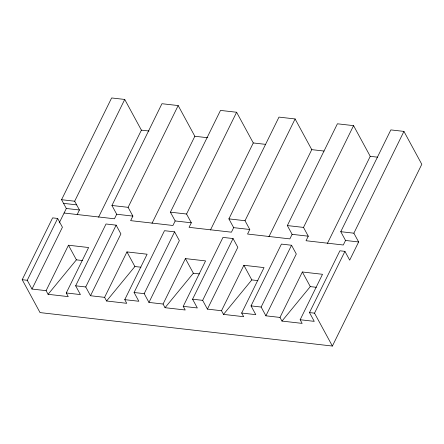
<?xml version="1.0" encoding="UTF-8"?>
<svg xmlns="http://www.w3.org/2000/svg" width="444" height="444" viewBox="0 0 444 444"><rect width="100%" height="100%" fill="white"/><g stroke="black" fill="none" stroke-linecap="round" stroke-linejoin="round"><path stroke-width="0.67" d="M64.091 213.026L114.458 218.787L116.694 214.247L111.938 205.478L161.943 103.713L178.177 105.567L128.111 207.326L132.867 216.095L130.63 220.64L172.938 225.485L175.175 220.946L170.413 212.171L220.485 110.412L236.613 112.254L186.563 214.025L191.32 222.794L189.083 227.339L231.429 232.19L233.666 227.644L228.899 218.875L278.982 117.105L295.105 118.953L245.027 220.718L249.789 229.493L247.552 234.032L289.877 238.883L292.113 234.338L287.351 225.569L337.412 123.793L353.568 125.641L303.507 227.417L308.269 236.186L306.033 240.731L343.295 244.999L345.532 240.459L340.77 231.685L390.837 129.903L403.94 131.402L421.8 164.291L332.389 346.048L40.049 312.593L22.2 279.703L52.62 217.865L57.659 218.448L62.421 227.234L32.001 289.05L46.104 290.665L48.085 294.311L68.248 296.62L66.261 292.973L88.617 247.53L68.459 245.221L46.104 290.665M59.207 222.938L66.328 208.486L61.572 199.706L111.633 97.952L124.736 99.45L141.397 130.148L98.574 217.177M32.001 289.05L27.239 280.281L57.659 218.448M77.189 214.524L79.432 209.984L74.675 201.21L124.736 99.45M66.261 292.973L80.414 294.583L75.652 285.814L106.022 223.992L116.139 225.152L120.896 233.921L90.498 295.737L104.595 297.347L106.582 300.999L126.74 303.308L124.758 299.656L147.114 254.218L126.956 251.909L104.595 297.347M90.498 295.737L85.736 286.968L116.139 225.152M152.014 223.293L194.844 136.264L178.177 105.567M124.758 299.656L138.85 301.265L134.088 292.496L164.491 230.691L174.592 231.846L179.354 240.62L148.962 302.425L163.065 304.035L165.046 307.692L185.204 310.001L183.222 306.343L205.578 260.906L185.42 258.597L163.065 304.035M148.962 302.425L144.2 293.656L174.592 231.846M210.467 229.992L253.28 142.951L236.613 112.254M183.222 306.343L197.336 307.964L192.574 299.195L222.982 237.396L233.061 238.55L237.823 247.319L207.415 309.118L221.517 310.728L223.504 314.385L243.662 316.694L241.675 313.037L264.036 267.599L243.878 265.29L221.517 310.728M207.415 309.118L202.653 300.349L233.061 238.55M268.942 236.685L311.771 149.645L295.105 118.953M241.675 313.037L255.794 314.657L251.032 305.888L281.429 244.089L291.536 245.249L296.298 254.018L265.901 315.817L279.998 317.432L281.984 321.079L302.142 323.387L300.155 319.741L322.516 274.298L302.358 271.989L279.998 317.432M265.901 315.817L261.139 307.048L291.536 245.249M327.417 243.384L370.235 156.332L353.568 125.641M300.155 319.741L314.252 321.356L309.49 312.582L339.893 250.788L344.933 251.365L349.694 260.134L358.635 241.958L353.874 233.189L403.94 131.402M332.389 346.048L314.53 313.159L344.933 251.365M48.085 294.311L76.396 259.84L82.445 260.534M106.582 300.999L134.893 266.522L140.942 267.216M165.046 307.692L193.356 273.215L199.406 273.909M223.504 314.385L251.815 279.909L257.864 280.602M281.984 321.079L310.295 286.608L316.344 287.301M311.771 149.645L324.053 151.049M75.652 285.814L85.736 286.968M251.032 305.888L261.139 307.048M141.397 130.148L148.979 131.013M194.844 136.264L207.809 137.745M253.28 142.951L265.579 144.361M370.235 156.332L377.689 157.187M61.572 199.706L74.675 201.21M111.938 205.478L128.111 207.326M170.413 212.171L186.563 214.025M228.899 218.875L245.027 220.718M287.351 225.569L303.507 227.417M340.77 231.685L353.874 233.189M63.553 203.358L76.657 204.862M116.694 214.247L132.867 216.095M175.175 220.946L191.32 222.794M233.666 227.644L249.789 229.493M292.113 234.338L308.269 236.186M66.328 208.486L79.432 209.984M345.532 240.459L358.635 241.958M192.574 299.195L202.653 300.349M309.49 312.582L314.53 313.159M22.2 279.703L27.239 280.281M134.088 292.496L144.2 293.656M302.358 271.989L310.295 286.608M243.878 265.29L251.815 279.909M185.42 258.597L193.356 273.215M126.956 251.909L134.893 266.522M68.459 245.221L76.396 259.84"/></g></svg>
